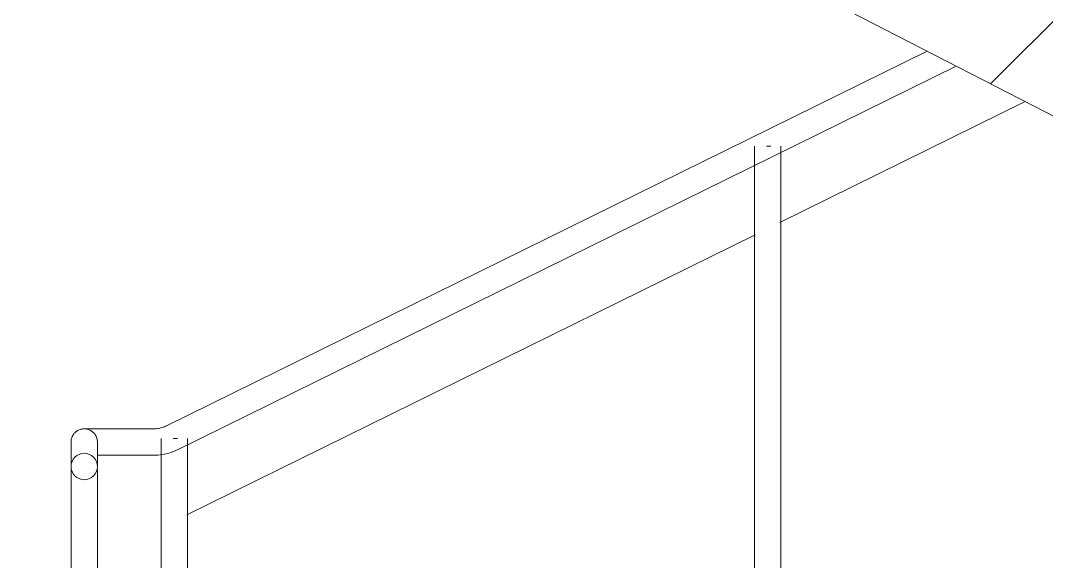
# Model space of a CAD drawing. Header units: millimetres. Extents: x -515342 to 330399, y -224905 to 507333.
# Drawn here: x 224839 to 226395, y 96281 to 97102 of the extents above; entities that cross this region are included whole.
import ezdxf

# ---------------------------------------------------------------- set-up
doc = ezdxf.new("R2010")
doc.units = ezdxf.units.MM
doc.layers.get('0').update_dxf_attribs({"lineweight": 0})
doc.layers.add('Лестницы', color=7, linetype='Continuous', lineweight=0)
doc.layers.add('Ограждение', color=7, linetype='Continuous', lineweight=0)

# ---------------------------------------------------------------- blocks, each defined once
blk = doc.blocks.new('Ограждение - АР_Ограждение_Балясина_D40_900 для 1500-10050447-О_АР_П_Разрез 3-3')
at = {"layer": 'Ограждение'}
for p, q in [((-4792.466545143281, 8436.595654886989), (-4792.466545143281, 8210.725027349717)), ((-4774.16898690371, 8436.595654886984), (-4772.466545143277, 8436.595654886984)), ((-4772.466545143277, 8436.595654886984), (-4767.290164241227, 8436.595654886984)), ((-4752.466545143281, 8190.500122680967), (-4752.466545143281, 8436.595654886989)), ((-4792.466545143281, 8165.912619377424), (-4792.466545143281, 7610.725289126563)), ((-4752.466545143281, 7590.500377513988), (-4752.466545143281, 8145.697696425278)), ((-4792.466545143281, 7565.912619377422), (-4792.466545143281, 6859.920000000004)), ((-4752.466545143281, 6859.920000000004), (-4752.466545143281, 7545.697696425275))]:
    blk.add_line(p, q, dxfattribs=at)
blk = doc.blocks.new('Ограждение - Для шага 900-10049938-О_АР_П_Разрез 3-3')
at = {"layer": 'Ограждение'}
for p, q in [((-3891.443907468476, 8745.31983636747), (-4753.489182818093, 8320.938140073142)), ((-4753.489182818093, 7070.938140073138), (-4697.343334357754, 7098.578533322577))]:
    blk.add_line(p, q, dxfattribs=at)
blk = doc.blocks.new('Ограждение - АР_Ограждение_Балясина_D40_900 для 1500-10050451-О_АР_П_Разрез 3-3')
at = {"layer": 'Ограждение'}
for p, q in [((-3892.466545143282, 8879.662321553655), (-3892.466545143282, 7755.664672302861)), ((-3874.168986903721, 8879.662321553651), (-3872.466545143278, 8879.662321553651)), ((-3872.466545143278, 8879.662321553651), (-3867.290164241228, 8879.662321553651)), ((-3852.466545143282, 7735.679818282845), (-3852.466545143282, 8879.662321553655)), ((-3892.466545143282, 7711.076852954068), (-3892.466545143282, 7605.894741234986)), ((-3852.466545143282, 7585.679818282841), (-3852.466545143282, 7690.861930001918))]:
    blk.add_line(p, q, dxfattribs=at)
blk = doc.blocks.new('Ограждение - Для шага 900-V132-О_АР_П_Разрез 3-3')
at = {"layer": 'Ограждение'}
h = blk.add_hatch(dxfattribs=at)
h.set_pattern_fill('FP_2', color=256, style=0, pattern_type=2)
h.set_pattern_definition([(236.31, (-5209.384, 8823.7), (-1777.996317240454, -3556.002002396425), [641.067, -5769.603]), (236.31, (-5173.824000000001, 8717.02), (-1777.996317240454, -3556.002002396425), [384.64, -6026.03]), (236.31, (-5387.184, 8717.02), (-1777.996317240454, -3556.002002396425), [384.64, -6026.03])])
h.paths.add_polyline_path([(-3796.844499999491, 7557.569934357278), (-3796.844499999491, 7662.752046076355), (-3853.489182818085, 7691.378743547026), (-3853.489182818085, 7586.196631827948), (-3805.22588180203, 7561.805659041547)])
h.paths.add_polyline_path([(-3756.844499999491, 7561.582626148142), (-3675.700887293459, 7601.529326151419), (-3756.844499999491, 7642.537123124201), (-3756.844499999491, 7561.805659041547)])
h.paths.add_polyline_path([(-3630.77830108994, 7623.644548959456), (-2991.443907468459, 7938.386503034154), (-2991.443907468459, 8695.463544294049), (-3481.421191265563, 8947.172500951527), (-3853.489182818094, 8764.004806739817), (-3853.489182818085, 7736.196631827954), (-3640.736296658053, 7628.677051788632)])
h.paths.add_polyline_path([(-3212.857271975803, 9026.79032258065), (-2991.443907468451, 9026.79032258065), (-2991.443907468459, 9153.804895687825), (-3025.818857420488, 9171.463842487401), (-3212.857271975803, 9079.385523736686), (-3212.857271975803, 9044.13246134225)])
for p, q in [((-3025.818857420494, 9171.463842487387), (-3212.857271975796, 9079.38552373668)), ((-3481.421191265567, 8947.172500951514), (-3853.5888198161, 8763.955755814713)), ((-3630.778301089947, 7623.644548959453), (-2991.443907468461, 7938.386503034147)), ((-3756.391453947585, 7561.805659041537), (-3675.700887293465, 7601.52932615141))]:
    blk.add_line(p, q, dxfattribs=at)
blk = doc.blocks.new('Ограждение - АР_Ограждение_Балясина_D40_900 для 1500-V135-О_АР_П_Разрез 3-3')
at = {"layer": 'Ограждение'}
for p, q in [((-4928.999999999444, 8389.07259259259), (-4928.999999999444, 8201.666666666668)), ((-4928.999999999446, 8389.072592592589), (-4928.318516525227, 8389.072592592589)), ((-4889.681483473664, 8389.072592592589), (-4888.999999999445, 8389.072592592589)), ((-4888.999999999445, 8226.242969653038), (-4888.999999999445, 8389.07259259259)), ((-5005.66666666612, 7775.371372642323), (-5005.66666666612, 7744.072592592659)), ((-4992.333333332781, 7744.072592592659), (-4992.333333332781, 7775.371372642336)), ((-4928.999999999444, 7720.739259259331), (-4968.999999999444, 7720.739259259331)), ((-4968.999999999444, 7707.405925925996), (-4928.999999999444, 7707.405925925996))]:
    blk.add_line(p, q, dxfattribs=at)
at = {"layer": 'Ограждение', "flags": 128}
for points in [[(-5005.66666666612, 7744.072592592659), (-5005.637337243682, 7742.606317005817), (-5005.54939589721, 7741.142387147126), (-5005.402983314092, 7739.683144992066), (-5005.198333723217, 7738.230925016807), (-5004.935774520289, 7736.788050463509), (-5004.615725744016, 7735.356829623665), (-5004.238699404179, 7733.939552145311), (-5003.805298662471, 7732.538485370073), (-5003.316216867635, 7731.155870705909), (-5002.772236446226, 7729.793920041345), (-5002.174227650848, 7728.454812206912), (-5001.523147168014, 7727.140689489473), (-5000.820036587632, 7725.853654205061), (-5000.066020736606, 7724.595765335561), (-4999.262305879471, 7723.369035234844), (-4998.410177788536, 7722.175426409373), (-4997.510999686983, 7721.016848378652), (-4996.566210067946, 7719.895154620375), (-4995.577320393283, 7718.812139605277), (-4994.545912675509, 7717.769535926348), (-4993.473636946961, 7716.769011527063), (-4992.362208620063, 7715.812167033037), (-4991.213405743038, 7714.900533191329), (-4990.029066155437, 7714.035568421623), (-4988.811084547947, 7713.218656483039), (-4987.561409431316, 7712.451104260404), (-4986.282040019146, 7711.734139673548), (-4984.975023029597, 7711.068909712861), (-4983.642449411005, 7710.456478604364), (-4982.286450996931, 7709.8978261072), (-4980.909197095539, 7709.39384594618), (-4979.512891019285, 7708.945344382057), (-4978.099766560032, 7708.553038921659), (-4976.672084415464, 7708.217557170035), (-4975.232128572448, 7707.93943582642), (-4973.782202653179, 7707.719119825633), (-4972.324626229803, 7707.556961626284), (-4970.861731113677, 7707.453220646892), (-4969.395857624919, 7707.408062850895), (-4968.999999999444, 7707.405925925996)], [(-4968.999999999444, 7720.739259259331), (-4969.933084463801, 7720.757923437242), (-4970.86467619206, 7720.813886112269), (-4971.793284836184, 7720.907057756069), (-4972.717424820444, 7721.037289313895), (-4973.63561771799, 7721.204372443029), (-4974.546394616081, 7721.408039846116), (-4975.448298465941, 7721.647965698741), (-4976.339886413817, 7721.923766170737), (-4977.219732109198, 7722.235000040176), (-4978.086427986656, 7722.581169399265), (-4978.938587517658, 7722.96172045086), (-4979.774847428745, 7723.376044394479), (-4980.593869882463, 7723.823478400182), (-4981.394344617598, 7724.303306669013), (-4982.174991045332, 7724.814761578103), (-4982.934560297899, 7725.357024908696), (-4983.671837226541, 7725.929229155141), (-4984.385642345449, 7726.530458912706), (-4985.074833718693, 7727.15975234204), (-4985.738308787103, 7727.816102707894), (-4986.375006132096, 7728.498459989697), (-4986.983907173758, 7729.205732561362), (-4987.564037800293, 7729.936788937651), (-4988.114469926464, 7730.690459584302), (-4988.634322978297, 7731.465538789069), (-4989.122765301785, 7732.26078659056), (-4989.579015493434, 7733.074930761941), (-4990.002343650232, 7733.906668846203), (-4990.392072537452, 7734.75467023985), (-4990.74757867202, 7735.617578321539), (-4991.06829331994, 7736.494012622425), (-4991.353703406196, 7737.382571034584), (-4991.603352335539, 7738.281832054106), (-4991.816840722932, 7739.190357055196), (-4991.993827032507, 7740.106692591658), (-4992.13402812392, 7741.029372722103), (-4992.237219705328, 7741.956921355161), (-4992.303236692216, 7742.887854610878), (-4992.331973471471, 7743.820683194638), (-4992.333333332781, 7744.072592592659)]]:
    blk.add_lwpolyline(points, dxfattribs=at)
blk = doc.blocks.new('Ограждение - Ограждение-10040896-О_АР_П_Разрез 3-3')
for name in ['Ограждение - Для шага 900-V132-О_АР_П_Разрез 3-3', 'Ограждение - АР_Ограждение_Балясина_D40_900 для 1500-10050451-О_АР_П_Разрез 3-3', 'Ограждение - Для шага 900-10049938-О_АР_П_Разрез 3-3', 'Ограждение - АР_Ограждение_Балясина_D40_900 для 1500-10050447-О_АР_П_Разрез 3-3', 'Ограждение - АР_Ограждение_Балясина_D40_900 для 1500-V135-О_АР_П_Разрез 3-3']:
    blk.add_blockref(name, (0, 0))
blk = doc.blocks.new('Тип верхнего поручня - Верхний поручень_Внутренний_-10040899-О_АР_П_Разрез 3-3')
at = {"layer": 'Ограждение'}
for p, q in [((-3630.524801203749, 9023.769346014547), (-4784.200909864439, 8455.818870595365)), ((-4766.533878045079, 8419.931881494944), (-3586.206831213094, 9001.002515068678)), ((-4804.076320661227, 8451.191733333339), (-4863.999999999462, 8451.191733333339)), ((-4928.999999999465, 8431.191733333333), (-4928.999999999465, 8394.072592592594)), ((-4888.999999999466, 8394.072592592594), (-4888.999999999466, 8431.191733333333)), ((-4863.999999999462, 8411.191733333333), (-4804.076320661227, 8411.191733333333))]:
    blk.add_line(p, q, dxfattribs=at)
at = {"layer": 'Ограждение', "flags": 128}
for points in [[(-4907.247494723452, 8451.191733333339), (-4906.715593813176, 8451.191733333339), (-4906.115357064975, 8451.191733333339), (-4905.447744729595, 8451.191733333339), (-4904.713824844363, 8451.191733333339), (-4903.914771524534, 8451.191733333339), (-4903.051863084958, 8451.191733333339), (-4902.126479995068, 8451.191733333339), (-4901.140102670399, 8451.191733333339), (-4900.094309104255, 8451.191733333339), (-4898.990772343263, 8451.191733333339), (-4897.831257810804, 8451.191733333339), (-4896.617620482808, 8451.191733333339), (-4895.351801920086, 8451.191733333339), (-4894.035827162325, 8451.191733333339), (-4892.671801488407, 8451.191733333339), (-4891.26190704842, 8451.191733333339), (-4889.80839937273, 8451.191733333339), (-4888.313603763537, 8451.191733333339), (-4886.779911574941, 8451.191733333339), (-4885.209776387289, 8451.191733333339), (-4883.605710081919, 8451.191733333339), (-4881.970278822748, 8451.191733333339), (-4880.306098950915, 8451.191733333339), (-4878.615832799203, 8451.191733333339), (-4876.902184432911, 8451.191733333339), (-4875.167895323824, 8451.191733333339), (-4873.415739964581, 8451.191733333339), (-4871.648521429982, 8451.191733333339), (-4869.869066892682, 8451.191733333339), (-4868.080223100364, 8451.191733333339), (-4866.284851821479, 8451.191733333339), (-4864.485825267094, 8451.191733333339), (-4863.999999999462, 8451.191733333339)], [(-4784.200909864439, 8455.818870595365), (-4785.831291973243, 8455.056360134899), (-4787.490862235891, 8454.359657496467), (-4789.176965693968, 8453.729877255675), (-4790.886904941636, 8453.168026926563), (-4792.617944440864, 8452.675005349805), (-4794.367314897723, 8452.25160125474), (-4796.132217692657, 8451.898491997608), (-4797.909829357695, 8451.616242477896), (-4799.697306093363, 8451.405304234617), (-4801.491788318202, 8451.266014723971), (-4803.290405243452, 8451.198596779457), (-4804.076320661227, 8451.191733333339)], [(-4863.999999999462, 8411.191733333333), (-4865.799520037865, 8411.191733333333), (-4867.596161228082, 8411.191733333333), (-4869.387049327465, 8411.191733333333), (-4871.169319297107, 8411.191733333333), (-4872.940119885247, 8411.191733333333), (-4874.696618188687, 8411.191733333333), (-4876.436004184848, 8411.191733333333), (-4878.155495227191, 8411.191733333333), (-4879.852340496843, 8411.191733333333), (-4881.523825403358, 8411.191733333333), (-4883.167275927437, 8411.191733333333), (-4884.780062898832, 8411.191733333333), (-4886.359606202431, 8411.191733333333), (-4887.903378905911, 8411.191733333333)], [(-4804.076320661227, 8411.191733333333), (-4800.677227255365, 8411.25972426715), (-4797.283571673845, 8411.46358829761), (-4793.900783041664, 8411.802999285752), (-4790.534273099016, 8412.277414246408), (-4787.189427543646, 8412.886074216829), (-4783.871597414914, 8413.628005470913), (-4780.586090533279, 8414.502021076922), (-4777.338163008852, 8415.50672279633), (-4774.133010832843, 8416.640503320712), (-4770.975761564991, 8417.901548843087), (-4767.87146613061, 8419.287841959642), (-4766.533878045079, 8419.931881494944)]]:
    blk.add_lwpolyline(points, dxfattribs=at)
at = {"layer": 'Ограждение'}
for start, end in [(0, 180), (180, 0)]:
    blk.add_arc((-4908.999999999458, 8394.07259259259), 20, start, end, dxfattribs=at)
blk.add_open_spline([(-4888.999999999458, 8431.191733333331), (-4888.999999999458, 8432.975987268032), (-4889.34490783103, 8435.547848468008), (-4890.469604036156, 8438.865932836788), (-4891.436565729736, 8440.832891954598), (-4892.35873665055, 8442.30280791436), (-4893.375876394211, 8443.732438522316), (-4894.529116961902, 8445.0492474132), (-4895.80366934529, 8446.232314267509), (-4897.153536546003, 8447.34799857664), (-4898.971395648781, 8448.562388443605), (-4901.324452676165, 8449.718774076477), (-4904.636891453931, 8450.848838536562), (-4908.999999994887, 8451.420330675259), (-4913.363108558702, 8450.848836104313), (-4916.675547299881, 8449.718778454526), (-4919.028604437032, 8448.56237166108), (-4920.846463196786, 8447.348048072914), (-4922.196331097278, 8446.232228530716), (-4923.470880631218, 8445.049712337668), (-4924.912453180518, 8443.399480663307), (-4926.127093853641, 8441.579990975253), (-4926.950264652778, 8440.05132011188), (-4927.670956870588, 8438.448194116743), (-4928.655111756241, 8435.550082098465), (-4928.999999999455, 8432.97598726803), (-4928.999999999458, 8431.191733333331)], degree=3, knots=[0, 0, 0, 0, 0.08333333333333333, 0.125, 0.1666666666666667, 0.1875, 0.2083333333333333, 0.25, 0.2708333333333333, 0.2916666666666666, 0.3333333333333333, 0.375, 0.4166666666666667, 0.5, 0.5833333333333333, 0.625, 0.6666666666666666, 0.7083333333333333, 0.7291666666666666, 0.75, 0.7916666666666667, 0.8333333333333334, 0.8541666666666667, 0.875, 0.9166666666666666, 1, 1, 1, 1], dxfattribs=at)

msp = doc.modelspace()

# ---------------------------------------------------------------- hatches: boundary and pattern name
at = {"layer": 'Лестницы'}
h = msp.add_hatch(dxfattribs=at)
h.set_pattern_fill('FP_1', color=256, style=0, pattern_type=2)
h.set_pattern_definition([(45, (223568.5598064696, 95610.49287718014), (-224.5064030267289, 224.5064030267289), []), (45, (223793.0658064696, 95610.49287718014), (-224.5064030267289, 224.5064030267289), [396.875, -79.375, 3.353, -76.02199999999999])])
h.paths.add_polyline_path([(227587.5489103389, 96354.39287718013), (227986.8865344939, 96354.39287718013), (227986.8865344939, 96465.15094169625), (227712.8865344939, 96465.15094169625), (227712.8865344939, 96605.90900621237), (227438.8865344939, 96605.90900621237), (227438.8865344939, 96746.66707072852), (227164.8865344939, 96746.66707072852), (227164.8865344939, 96887.42513524464), (226890.8865344939, 96887.42513524464), (226890.8865344939, 97028.1831997608), (226616.8865344939, 97028.1831997608), (226616.8865344939, 97168.94126427692), (226342.8865344939, 97168.94126427692), (226342.8865344939, 97309.69932879304), (226068.8865344939, 97309.69932879304), (226068.8865344939, 97450.45739330916), (225794.8865344939, 97450.45739330916), (225794.8865344939, 97591.21545782528), (225520.8865344939, 97591.21545782528), (225520.8865344939, 97731.97352234143), (225246.8865344939, 97731.97352234143), (225246.1711556003, 97872.73158685755), (224972.8865344939, 97872.73158685755), (224972.8865344939, 97692.85403343884), (227578.3383647359, 96354.39287718013)])

# ---------------------------------------------------------------- linework, layer by layer
msp.add_line((224972.8865344939, 97692.85403343884), (227578.3383647359, 96354.39287718013), dxfattribs=at)

# ---------------------------------------------------------------- block references
at = {"layer": 'Ограждение'}
for name in ['Тип верхнего поручня - Верхний поручень_Внутренний_-10040899-О_АР_П_Разрез 3-3', 'Ограждение - Ограждение-10040896-О_АР_П_Разрез 3-3']:
    msp.add_blockref(name, (229844.7438064696, 88031.39287718013), dxfattribs=at)

doc.saveas('drawing.dxf')
